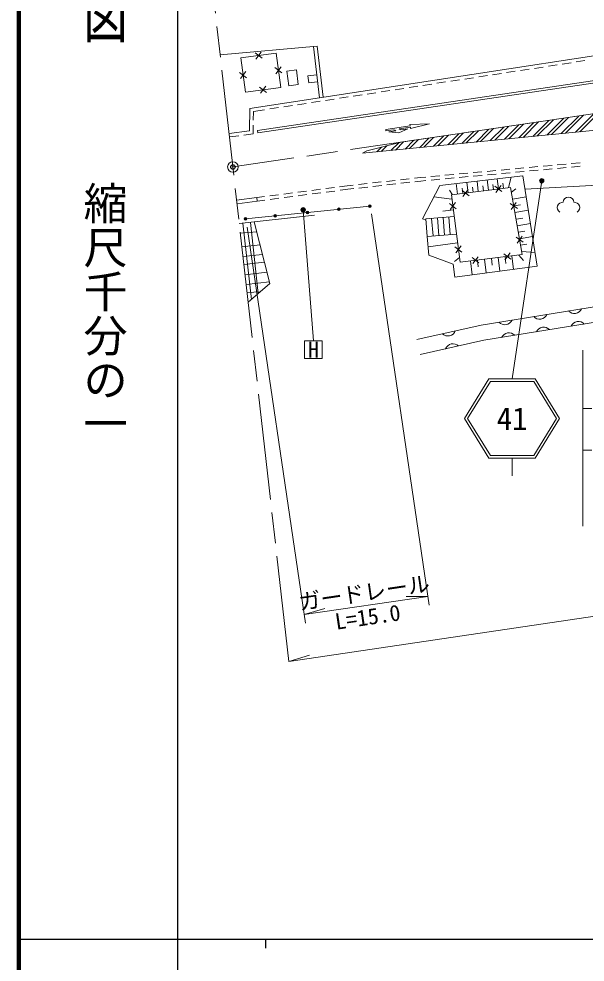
# Model space of a CAD drawing. Units: millimetres, scale not verified. Extents: x 40000 to 680000, y 20000 to 380000.
# Drawn here: x 40000 to 104286, y 202409 to 309421 of the extents above; entities that cross this region are included whole.
import ezdxf
from ezdxf.enums import TextEntityAlignment as Align

# ---------------------------------------------------------------- set-up
doc = ezdxf.new("R2010")
doc.units = ezdxf.units.MM
doc.header["$LTSCALE"] = 1000
doc.header["$PDMODE"] = 32
doc.header["$PDSIZE"] = 500
doc.linetypes.add('CHAIN', pattern=[18.5, 12, -1.5, 3.5, -1.5])
for name, color, linetype, lineweight in [('M-BGD', 7, 'Continuous', 13), ('M-BMK', 2, 'CHAIN', 13), ('M-BMK-SRVR', 3, 'Continuous', 13), ('M-STR-HTXT', 7, 'Continuous', 13), ('M-STR-STRC', 7, 'Continuous', 13), ('M-TTL', 2, 'Continuous', 140), ('M-TTL-BAND', 7, 'Continuous', 25)]:
    doc.layers.add(name, color=color, linetype=linetype, lineweight=lineweight)
doc.layers.add('M-OTRS', color=6, linetype='Continuous')
doc.styles.add('@ＭＳ ゴシック', font='')
doc.styles.add('ＭＳ ゴシック', font='')
doc.styles.get('@ＭＳ ゴシック').set_extended_font_data('@MS Gothic')
doc.styles.get('ＭＳ ゴシック').set_extended_font_data('MS Gothic')

msp = doc.modelspace()

# ---------------------------------------------------------------- hatches: boundary and pattern name
at = {"layer": 'M-BGD'}
for points in [[(76170, 287815, -1), (76470, 287815, -0.41421), (76320, 287665, -0.41421)], [(79691, 288173, -1), (79991, 288173, -0.41421), (79841, 288023, -0.41421)], [(65571, 286736, -1), (65871, 286736, -0.41421), (65721, 286586, -0.41421)], [(68941, 287079, -1), (69241, 287079, -0.41421), (69091, 286929, -0.41421)], [(72631, 287455, -1), (72931, 287455, -0.41421), (72781, 287305, -0.41421)]]:
    msp.add_hatch(color=256, dxfattribs=at).paths.add_polyline_path(points)
at = {"layer": 'M-STR-HTXT'}
for points in [[(99582, 291175, -1), (99142, 290936, -1)], [(72494, 287878, -1), (72055, 287639, -1)]]:
    msp.add_hatch(color=256, dxfattribs=at).paths.add_polyline_path(points)

# ---------------------------------------------------------------- linework, layer by layer
at = {"layer": 'M-BGD'}
for p, q in [((73448, 306293), (74133, 300472)), ((67606, 304954), (66811, 305561)), ((66905, 304860), (67512, 305655)), ((69778, 303983), (69171, 303188)), ((98530, 303803), (99518, 303955)), ((100111, 304045), (101100, 304197)), ((101693, 304288), (102681, 304439)), ((103274, 304530), (104263, 304681)), ((65860, 302744), (65066, 303351)), ((65766, 303445), (65160, 302650)), ((69872, 303282), (69077, 303889)), ((92204, 302834), (93192, 302986)), ((93785, 303077), (94774, 303228)), ((95367, 303319), (96355, 303470)), ((96948, 303561), (97937, 303712)), ((84296, 301623), (85284, 301775)), ((85877, 301865), (86866, 302017)), ((87459, 302108), (88447, 302259)), ((89040, 302350), (90029, 302501)), ((90622, 302592), (91610, 302743)), ((68126, 301072), (67332, 301679)), ((67426, 300978), (68032, 301773)), ((77969, 300654), (78958, 300806)), ((79551, 300897), (80540, 301048)), ((81133, 301139), (82121, 301290)), ((82714, 301381), (83703, 301532)), ((71643, 299686), (72632, 299837)), ((73225, 299928), (74213, 300079)), ((74806, 300170), (75795, 300321)), ((76388, 300412), (77376, 300564)), ((66612, 297947), (66620, 298916)), ((66620, 298916), (67887, 299110)), ((68480, 299201), (69469, 299353)), ((70062, 299443), (71050, 299595)), ((66598, 296377), (66606, 297347)), ((63910, 296025), (64956, 296162)), ((65551, 296240), (66598, 296377)), ((94151, 292213), (93155, 292121)), ((95744, 292360), (94748, 292268)), ((97337, 292507), (96341, 292415)), ((98930, 292654), (97935, 292562)), ((98960, 292255), (97964, 292163)), ((100524, 292801), (99528, 292709)), ((100553, 292402), (99557, 292310)), ((102117, 292948), (101121, 292856)), ((102146, 292549), (101150, 292457)), ((103710, 293094), (102714, 293003)), ((103739, 292695), (102744, 292604)), ((82735, 291098), (81742, 290985)), ((84325, 291279), (83331, 291166)), ((85601, 291424), (84921, 291347)), ((86185, 291478), (85601, 291424)), ((86214, 291079), (85642, 291026)), ((87778, 291625), (86782, 291533)), ((87807, 291226), (86811, 291134)), ((89371, 291772), (88375, 291680)), ((89400, 291373), (88404, 291281)), ((90964, 291919), (89968, 291827)), ((90993, 291520), (89998, 291428)), ((92557, 292066), (91562, 291974)), ((92587, 291667), (91591, 291575)), ((93318, 289984), (93168, 291142)), ((94180, 291814), (93184, 291722)), ((94464, 290133), (94316, 291279)), ((95773, 291961), (94777, 291869)), ((95598, 290279), (95891, 291466)), ((97366, 292108), (96371, 292016)), ((74235, 290082), (73243, 289953)), ((75822, 290288), (74830, 290159)), ((77286, 290479), (76417, 290366)), ((77334, 290082), (76467, 289969)), ((77966, 290556), (77286, 290479)), ((78011, 290158), (77334, 290082)), ((79556, 290737), (78562, 290624)), ((79600, 290339), (78607, 290226)), ((81146, 290917), (80152, 290804)), ((81190, 290520), (80197, 290407)), ((82780, 290701), (81786, 290588)), ((84370, 290881), (83376, 290768)), ((85642, 291026), (84966, 290949)), ((89808, 289530), (89653, 290725)), ((90399, 289607), (90323, 290198)), ((90413, 289252), (91024, 290044)), ((90990, 289683), (90837, 290866)), ((91575, 289759), (91500, 290344)), ((92160, 289835), (92009, 291005)), ((92739, 289910), (92664, 290489)), ((93891, 290059), (93817, 290632)), ((94839, 289825), (94047, 290435)), ((94138, 289734), (94749, 290526)), ((95031, 290206), (94958, 290773)), ((95910, 289744), (96430, 290136)), ((67019, 289144), (64723, 288846)), ((67888, 289257), (67019, 289144)), ((67071, 288748), (67019, 289144)), ((69475, 289464), (68483, 289335)), ((69525, 289067), (68533, 288938)), ((71062, 289670), (70070, 289541)), ((71112, 289273), (70120, 289144)), ((72648, 289876), (71657, 289747)), ((72698, 289479), (71707, 289350)), ((74285, 289685), (73293, 289556)), ((75872, 289891), (74880, 289763)), ((89167, 288951), (87115, 289222)), ((89210, 289453), (88892, 289978)), ((91114, 289343), (90322, 289953)), ((96046, 288969), (97596, 289240)), ((67071, 288748), (64768, 288448)), ((65721, 286736), (79841, 288173)), ((67938, 288860), (67071, 288748)), ((89662, 287869), (88870, 288479)), ((89571, 288570), (88961, 287778)), ((96592, 287901), (95773, 288475)), ((96470, 288597), (95895, 287779)), ((96179, 288207), (96941, 288340)), ((65023, 286193), (73545, 287135)), ((86211, 286733), (89432, 286991)), ((87506, 286836), (87666, 284843)), ((89326, 287772), (88147, 287613)), ((88154, 286888), (88314, 284895)), ((88802, 286940), (88962, 284946)), ((96313, 287445), (97837, 287711)), ((96444, 286696), (97193, 286827)), ((66401, 277587), (65444, 286239)), ((67181, 278265), (66289, 286333)), ((86211, 286733), (86370, 284739)), ((86858, 286785), (87018, 284791)), ((96575, 285946), (98073, 286209)), ((65144, 285121), (66999, 285274)), ((86370, 284739), (89678, 285004)), ((97260, 284085), (96442, 284660)), ((97138, 284782), (96564, 283963)), ((96704, 285210), (97440, 285339)), ((96833, 284474), (98306, 284732)), ((65323, 283546), (67379, 283772)), ((89807, 284012), (86458, 283577)), ((90208, 283663), (89598, 282871)), ((96960, 283750), (97683, 283877)), ((65445, 282462), (67656, 282672)), ((90299, 282962), (89507, 283572)), ((95853, 282161), (95067, 282780)), ((95151, 282078), (95770, 282863)), ((95980, 282532), (96161, 281004)), ((96744, 282622), (97276, 281990)), ((97086, 283027), (98590, 282923)), ((65549, 281543), (67873, 281814)), ((89293, 281583), (89488, 280119)), ((90024, 282338), (89472, 281885)), ((91263, 281974), (91451, 280379)), ((92232, 281733), (91447, 282352)), ((91530, 281650), (92149, 282435)), ((92060, 282069), (92155, 281271)), ((92858, 282163), (93044, 280591)), ((93644, 282256), (93737, 281470)), ((94430, 282349), (94613, 280799)), ((95205, 282440), (95297, 281665)), ((65680, 280386), (68158, 280687)), ((65804, 279295), (68439, 279572)), ((65907, 278380), (67413, 278467))]:
    msp.add_line(p, q, dxfattribs=at)
for points in [[(63865, 296422), (66201, 296729), (66223, 299260), (132914, 309474), (136056, 310546), (137364, 310565)], [(62856, 305331), (73846, 306329), (74528, 300532)], [(73919, 302290), (72911, 302174), (72819, 302972), (73825, 303090)], [(85160, 273041), (92464, 274677), (133559, 281323), (135545, 282147), (137679, 283974), (138594, 285440), (139041, 287552), (139093, 291626), (138879, 295668)], [(97460, 290109), (109094, 290752), (109130, 290085), (110482, 290160), (110463, 290924), (125298, 291679), (125351, 290914), (126927, 291023), (126863, 291946), (135786, 292953)], [(86222, 286586), (85826, 286737), (87779, 290503), (97222, 291623), (98836, 281359), (89488, 280119)], [(66720, 286380), (68483, 279397), (66033, 277268)], [(89293, 281583), (86532, 282609), (86361, 284738)], [(177945, 277801), (168335, 276393), (161759, 275337), (158609, 274954), (155586, 274892), (153658, 275151), (150426, 276052), (146906, 277605), (143623, 279474), (139213, 282655), (136525, 280613), (133838, 279598), (92795, 272960), (85542, 271336)]]:
    msp.add_lwpolyline(points, dxfattribs=at)
for points in [[(65203, 304989), (65723, 301106), (69735, 301644), (69215, 305526)], [(70646, 301842), (71715, 301977), (71507, 303633), (70437, 303498)], [(89101, 289439), (90089, 281836), (97149, 282670), (95811, 290307)]]:
    msp.add_lwpolyline(points, close=True, dxfattribs=at)
for centre in [(76320, 287815), (79841, 288173), (65721, 286736), (69091, 287079), (72781, 287455)]:
    msp.add_circle(centre, 150, dxfattribs=at)
for centre, radius, start, end in [((102398, 288610), 600, 0, 180), ((101723, 288015), 600, 82.75408, 237.27971), ((103074, 288015), 600, 302.72029, 97.24592), ((103059, 276900), 903, 223.04248, 335.33243), ((95162, 275623), 903, 223.04248, 335.33243), ((99111, 276261), 903, 223.04248, 335.33243), ((103525, 274186), 903, 43.04248, 155.33243), ((88702, 274350), 903, 226.47365, 338.7636), ((99576, 273547), 903, 43.04248, 155.33243), ((95627, 272908), 903, 43.04248, 155.33243), ((89278, 271657), 903, 46.47365, 158.7636)]:
    msp.add_arc(centre, radius, start, end, dxfattribs=at)
at = {"layer": 'M-BMK'}
for p, q in [((70645, 236526), (59793, 332386)), ((162727, 307114), (64296, 292618))]:
    msp.add_line(p, q, dxfattribs=at)
at = {"layer": 'M-BMK-SRVR'}
msp.add_circle((64296, 292618), 600, dxfattribs=at)
at = {"layer": 'M-OTRS'}
msp.add_point((64296, 292618), dxfattribs=at)
at = {"layer": 'M-STR-HTXT'}
for p, q in [((99362, 291055), (95992, 268568)), ((72275, 287758), (73435, 272902)), ((80050, 287284), (86583, 242917)), ((65908, 285776), (72525, 240846)), ((176449, 252108), (70645, 236526)), ((86438, 243906), (72379, 241835)), ((86438, 243906), (83983, 243890)), ((72379, 241835), (74734, 242528)), ((70645, 236526), (73001, 237218))]:
    msp.add_line(p, q, dxfattribs=at)
for centre in [(99362, 291055), (72275, 287758)]:
    msp.add_circle(centre, 250, dxfattribs=at)
at = {"layer": 'M-STR-STRC'}
for p, q in [((79024, 294166), (129662, 299212)), ((108726, 299161), (83385, 295429)), ((103181, 296573), (105259, 298651)), ((103681, 296623), (105786, 298728)), ((96740, 295931), (98457, 297649)), ((97239, 295981), (98985, 297727)), ((98350, 296092), (100157, 297899)), ((98850, 296142), (100685, 297977)), ((99961, 296252), (101858, 298150)), ((100460, 296302), (102386, 298227)), ((101571, 296413), (103558, 298400)), ((102071, 296463), (104086, 298478)), ((67129, 296478), (67085, 296775)), ((89187, 295179), (90483, 296474)), ((90298, 295289), (91655, 296647)), ((90797, 295339), (92183, 296725)), ((91908, 295450), (93356, 296898)), ((92408, 295500), (93884, 296975)), ((93519, 295610), (95056, 297148)), ((94018, 295660), (95584, 297226)), ((95129, 295771), (96757, 297398)), ((95629, 295821), (97284, 297476)), ((82245, 294487), (83121, 295363)), ((82745, 294537), (83681, 295473)), ((83856, 294648), (84854, 295646)), ((84356, 294697), (85381, 295723)), ((85466, 294808), (86554, 295896)), ((85966, 294858), (87082, 295974)), ((87077, 294968), (88255, 296146)), ((87576, 295018), (88782, 296224)), ((88687, 295129), (89955, 296397)), ((80635, 294327), (81184, 294876)), ((81135, 294376), (81785, 295027)), ((104029, 271850), (104029, 251850)), ((93356, 268568), (90592, 264068)), ((93524, 268268), (90944, 264068)), ((93356, 268568), (98628, 268568)), ((93524, 268268), (98461, 268268)), ((101040, 264068), (98461, 268268)), ((101392, 264068), (98628, 268568)), ((104029, 265225), (105029, 265225)), ((90592, 264068), (93356, 259568)), ((90944, 264068), (93524, 259868)), ((98461, 259868), (101040, 264068)), ((98628, 259568), (101392, 264068)), ((104029, 260475), (105029, 260475)), ((93356, 259568), (98628, 259568)), ((93524, 259868), (98461, 259868)), ((95992, 259568), (95992, 257568))]:
    msp.add_line(p, q, dxfattribs=at)
for points in [[(67085, 296775), (168151, 311754), (168989, 312073), (170267, 312681), (171306, 313332), (172186, 314048), (172769, 314774), (173233, 315522), (173631, 316405), (173833, 317493), (173820, 319107)], [(67129, 296478), (168228, 311462), (169107, 311797), (170412, 312418), (171481, 313087), (172400, 313835), (173015, 314601), (173498, 315380), (173920, 316315), (174134, 317467), (174120, 319110)], [(83158, 296937), (84444, 297127), (84466, 296978), (86610, 297521), (84400, 297423), (84422, 297275), (81652, 296867), (81674, 296719), (82536, 296846)], [(82784, 296731), (81993, 296614), (83125, 296477), (84169, 296935), (83378, 296818)], [(79024, 294166), (79512, 294456), (83385, 295429)]]:
    msp.add_lwpolyline(points, dxfattribs=at)
msp.add_lwpolyline([(72435, 270902), (74435, 270902), (74435, 272902), (72435, 272902)], close=True, dxfattribs=at)
for centre, radius, start, end in [((82458, 296352), 500, 49.26259, 81.0356), ((82795, 296006), 1000, 54.32698, 68.6885)]:
    msp.add_arc(centre, radius, start, end, dxfattribs=at)
at = {"layer": 'M-TTL'}
msp.add_line((40000, 380000), (40000, 20000), dxfattribs=at)
at = {"layer": 'M-TTL-BAND'}
for p, q in [((58000, 370000), (58000, 20000)), ((40000, 205000), (579000, 205000)), ((68000, 205000), (68000, 204000))]:
    msp.add_line(p, q, dxfattribs=at)

# ---------------------------------------------------------------- texts
at = {"layer": 'M-STR-HTXT', "style": 'ＭＳ ゴシック'}
msp.add_text('ガードレール', height=1833, rotation=8.378, dxfattribs=at).set_placement((79408, 242871), align=Align.BOTTOM_CENTER)
msp.add_text('L=15.0', height=1833, rotation=8.378, dxfattribs=at).set_placement((79467, 242475), align=Align.TOP_CENTER)
at = {"layer": 'M-STR-STRC', "style": 'ＭＳ ゴシック'}
for s, height, p in [('H', 1833, (73435, 271902)), ('41', 2566, (95992, 264068))]:
    msp.add_text(s, height=height, dxfattribs=at).set_placement(p, align=Align.MIDDLE_CENTER)
at = {"layer": 'M-TTL-BAND', "style": '@ＭＳ ゴシック', "width": 1.4}
msp.add_text('平  面  図', height=3666, rotation=270, dxfattribs=at).set_placement((49777, 306475), align=Align.MIDDLE_RIGHT)
at = {"layer": 'M-TTL-BAND', "style": '@ＭＳ ゴシック'}
msp.add_text('縮尺千分の一', height=3666, rotation=270, dxfattribs=at).set_placement((49777, 261030), align=Align.MIDDLE_RIGHT)

doc.saveas('drawing.dxf')
